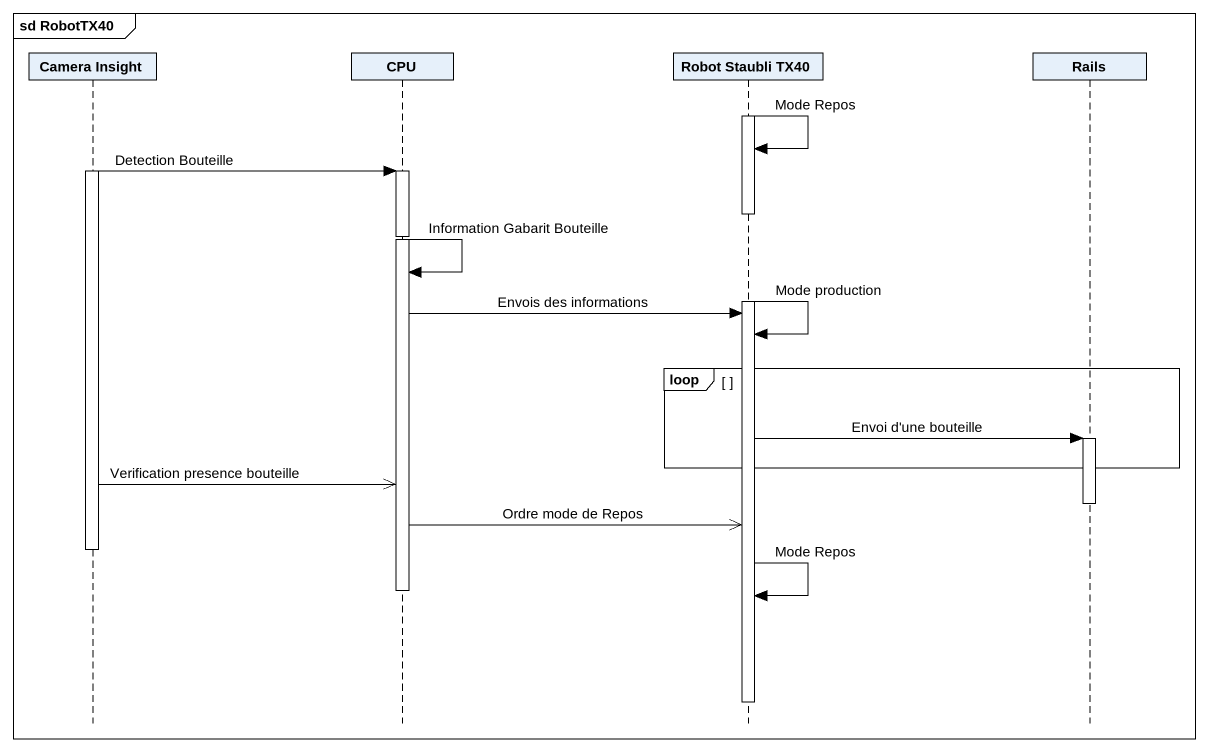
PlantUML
@startuml
mainframe sd RobotTX40
hide footbox
participant "Camera Insight" as Camera_Insight
participant CPU
participant "Robot Staubli TX40" as Robot_Staubli_TX40
participant Rails

activate Robot_Staubli_TX40
Robot_Staubli_TX40 -> Robot_Staubli_TX40 : Mode Repos
activate Camera_Insight
Camera_Insight -> CPU : Detection Bouteille
activate CPU
deactivate Robot_Staubli_TX40
CPU -> CPU : Information Gabarit Bouteille
activate Robot_Staubli_TX40
CPU -> Robot_Staubli_TX40 : Envois des informations
Robot_Staubli_TX40 -> Robot_Staubli_TX40 : Mode production
loop
  Robot_Staubli_TX40 -> Rails : Envoi d'une bouteille
  activate Rails
end
Camera_Insight ->> CPU : Verification presence bouteille
deactivate Rails
CPU ->> Robot_Staubli_TX40 : Ordre mode de Repos
deactivate Camera_Insight
deactivate CPU
Robot_Staubli_TX40 -> Robot_Staubli_TX40 : Mode Repos
deactivate Robot_Staubli_TX40
@enduml
